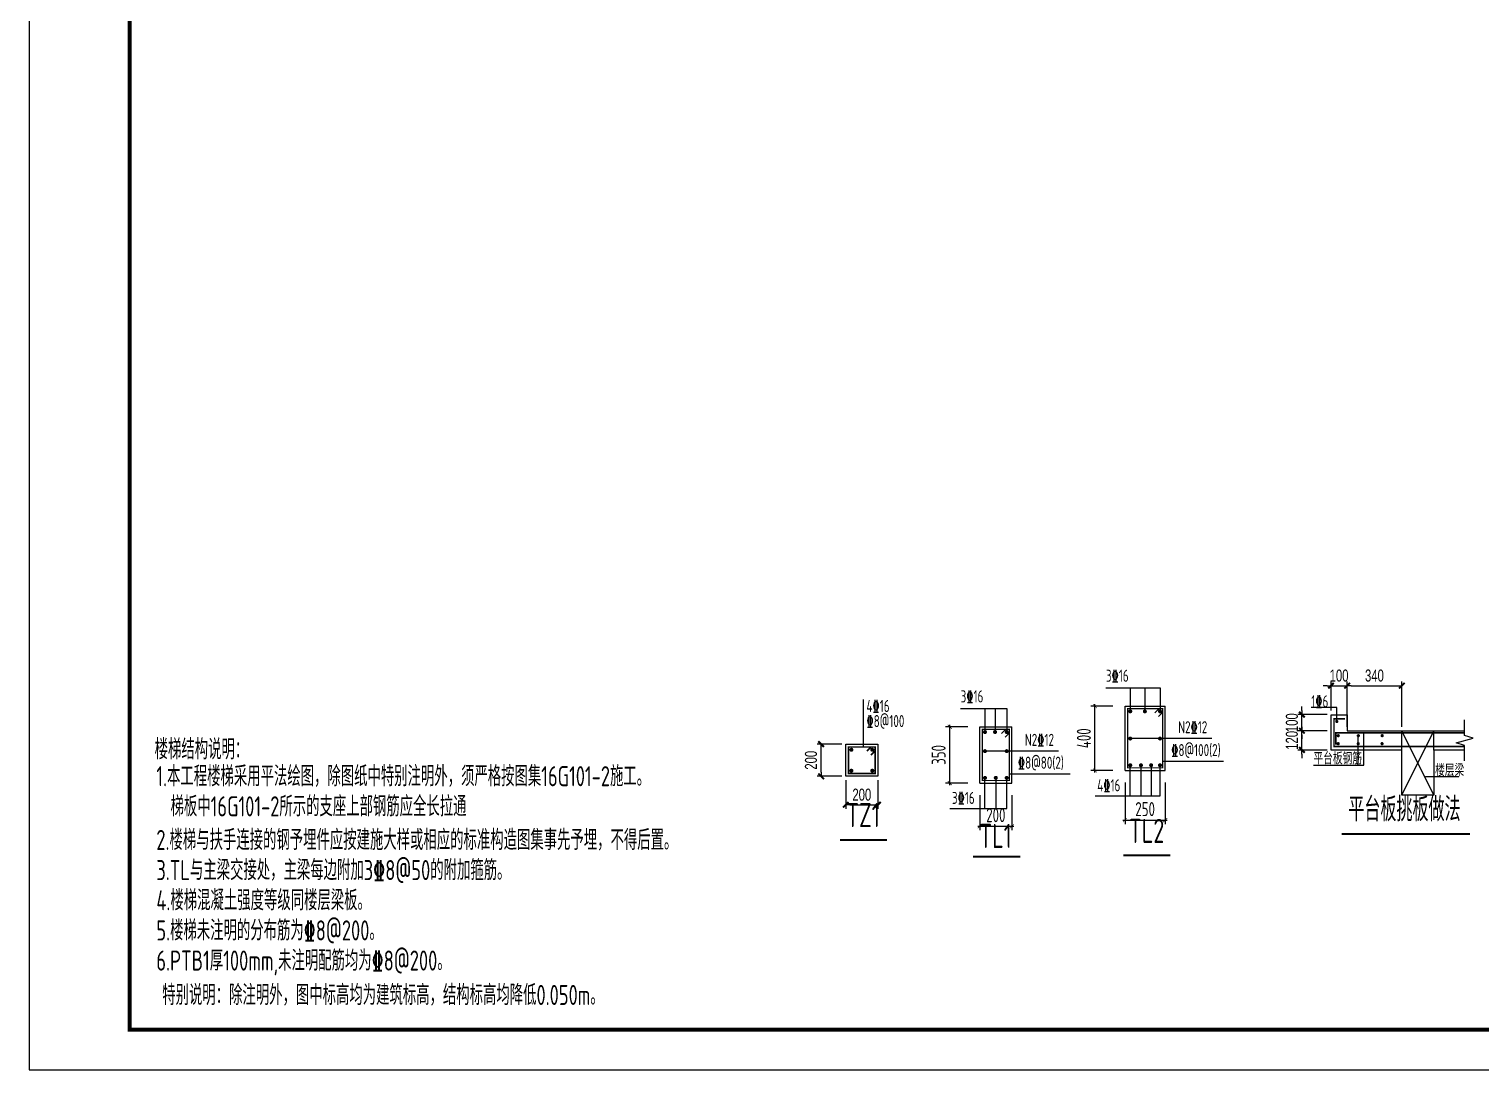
# Model space of a CAD drawing. Extents: x 826826 to 1642106, y -156213 to 399140.
# Drawn here: x 1537267 to 1555329, y 327062 to 340007 of the extents above; entities that cross this region are included whole.
import ezdxf
from ezdxf.enums import TextEntityAlignment as Align

# ---------------------------------------------------------------- set-up
doc = ezdxf.new("R2010")
doc.units = 0
doc.header["$LTSCALE"] = 1000
doc.layers.get('0').update_dxf_attribs({"linetype": 'CONTINUOUS'})
doc.layers.get('DEFPOINTS').update_dxf_attribs({"linetype": 'CONTINUOUS'})
for name, color, linetype in [('-TK', 7, 'CONTINUOUS'), ('DIM', 2, 'CONTINUOUS'), ('FSK_DIM', 3, 'CONTINUOUS'), ('NUM', 7, 'CONTINUOUS'), ('REIN', 6, 'CONTINUOUS'), ('Sbeam-s', 3, 'CONTINUOUS'), ('TEXT', 2, 'CONTINUOUS'), ('THIN', 7, 'CONTINUOUS'), ('WALL', 5, 'CONTINUOUS'), ('大样详图_文字', 60, 'CONTINUOUS')]:
    doc.layers.add(name, color=color, linetype=linetype)
doc.styles.add('BW_Dim', font='Bweng.shx', dxfattribs={"width": 0.7, "bigfont": 'hztxt.shx'})
doc.styles.add('TSSD_DIMENSION', font='Tssdeng.shx', dxfattribs={"width": 0.7, "bigfont": 'tssdchn.shx'})
doc.styles.add('TSSD_Norm', font='Tssdeng.shx', dxfattribs={"bigfont": 'tssdchn.shx'})
doc.styles.add('TSSD_REIN', font='tssdeng.shx', dxfattribs={"width": 0.7, "height": 300, "bigfont": 'tssdchn.shx'})
doc.dimstyles.new('Cyz_25_50', dxfattribs={"dimtxt": 150, "dimasz": 50, "dimexe": 50, "dimexo": 50, "dimgap": 50, "dimtad": 1, "dimdec": 0, "dimlfac": 0.5, "dimzin": 0, "dimdsep": 46, "dimtxsty": 'BW_Dim', "dimblk": '_bwk', "dimcen": 0, "dimclrt": 7, "dimadec": 0, "dimazin": 0, "dimtfac": 1, "dimtdec": 0, "dimtix": 1, "dimtmove": 2, "dimatfit": 0, "dimfxl": 0, "dimtolj": 1, "dimtzin": 0, "dimarcsym": 0})
doc.dimstyles.new('TSSD_50_50', dxfattribs={"dimtxt": 175, "dimasz": 50, "dimexe": 50, "dimexo": 150, "dimgap": 50, "dimtad": 1, "dimdec": 0, "dimzin": 0, "dimdsep": 46, "dimtxsty": 'TSSD_DIMENSION', "dimblk": 'ARCHTICK', "dimcen": 0, "dimdle": 25, "dimclrt": 7, "dimadec": 0, "dimazin": 0, "dimtfac": 1, "dimtdec": 0, "dimtix": 1, "dimtmove": 2, "dimatfit": 3, "dimfxl": 0, "dimtolj": 1, "dimtzin": 0, "dimarcsym": 0})

# ---------------------------------------------------------------- blocks, each defined once
blk = doc.blocks.new('A1')
blk.add_lwpolyline([(0, 59400), (0, 0), (84100, 0), (84100, 59400)], close=True)
at = {"const_width": 100}
blk.add_lwpolyline([(2500, 58400), (2500, 1000), (83100, 1000), (83100, 58400)], close=True, dxfattribs=at)
blk = doc.blocks.new('_ArchTick')
at = {"color": 0, "linetype": 'ByBlock', "const_width": 0.15}
blk.add_lwpolyline([(-0.5, -0.5), (0.5, 0.5)], dxfattribs=at)
blk = doc.blocks.new('*D2225')
at = {"layer": 'DEFPOINTS', "color": 0}
for p in [(1549094, 330630), (1549494, 330630), (1549494, 330093)]:
    blk.add_point(p, dxfattribs=at)
at = {"layer": 'DIM', "color": 0, "lineweight": -2}
for p, q in [((1549094, 330480), (1549094, 330043)), ((1549494, 330480), (1549494, 330043)), ((1549069, 330093), (1549519, 330093))]:
    blk.add_line(p, q, dxfattribs=at)
at = {"layer": 'DIM', "color": 0, "lineweight": -2, "xscale": 50, "yscale": 50, "zscale": 50, "rotation": 180}
blk.add_blockref('_ArchTick', (1549094, 330093), dxfattribs=at)
at = {"layer": 'DIM', "color": 0, "lineweight": -2, "xscale": 50, "yscale": 50, "zscale": 50}
blk.add_blockref('_ArchTick', (1549494, 330093), dxfattribs=at)
at = {"layer": 'DIM', "color": 7, "insert": (1549294, 330231), "char_height": 175, "attachment_point": 5, "style": 'TSSD_DIMENSION'}
blk.add_mtext('\\A1;200', dxfattribs=at)
blk = doc.blocks.new('*D2226')
at = {"layer": 'DEFPOINTS', "color": 0}
for p in [(1548720, 331330), (1549094, 331330), (1549094, 330630)]:
    blk.add_point(p, dxfattribs=at)
at = {"layer": 'DIM', "color": 0, "lineweight": -2}
for p, q in [((1548944, 331330), (1548670, 331330)), ((1548720, 330605), (1548720, 331355)), ((1548944, 330630), (1548670, 330630))]:
    blk.add_line(p, q, dxfattribs=at)
at = {"layer": 'DIM', "color": 0, "lineweight": -2, "xscale": 50, "yscale": 50, "zscale": 50}
for p, rotation in [((1548720, 331330), 90), ((1548720, 330630), 270)]:
    blk.add_blockref('_ArchTick', p, dxfattribs=dict(at, rotation=rotation))
at = {"layer": 'DIM', "color": 7, "insert": (1548582, 330980), "char_height": 175, "attachment_point": 5, "rotation": 90, "style": 'TSSD_DIMENSION'}
blk.add_mtext('\\A1;350', dxfattribs=at)
blk = doc.blocks.new('_bwk')
blk.add_line((-1, 0), (0, 0))
at = {"const_width": 0.5}
blk.add_lwpolyline([(-0.7, -0.7), (0.7, 0.7)], dxfattribs=at)
blk = doc.blocks.new('*D2227')
at = {"layer": 'DEFPOINTS', "color": 0}
for p in [(1547120, 331114), (1547427, 331114), (1547427, 330714)]:
    blk.add_point(p, dxfattribs=at)
at = {"layer": 'FSK_DIM', "color": 0, "lineweight": -2}
for p, q in [((1547377, 331114), (1547070, 331114)), ((1547120, 330764), (1547120, 331064)), ((1547377, 330714), (1547070, 330714))]:
    blk.add_line(p, q, dxfattribs=at)
at = {"layer": 'FSK_DIM', "color": 0, "lineweight": -2, "xscale": 50, "yscale": 50, "zscale": 50}
for p, rotation in [((1547120, 331114), 90), ((1547120, 330714), 270)]:
    blk.add_blockref('_bwk', p, dxfattribs=dict(at, rotation=rotation))
at = {"layer": 'FSK_DIM', "color": 7, "insert": (1546995, 330914), "char_height": 150, "attachment_point": 5, "rotation": 90, "style": 'BW_Dim'}
blk.add_mtext('\\A1;200', dxfattribs=at)
blk = doc.blocks.new('*D2228')
at = {"layer": 'DEFPOINTS', "color": 0}
for p in [(1547427, 330714), (1547827, 330714), (1547827, 330360)]:
    blk.add_point(p, dxfattribs=at)
at = {"layer": 'FSK_DIM', "color": 0, "lineweight": -2}
for p, q in [((1547427, 330664), (1547427, 330310)), ((1547827, 330664), (1547827, 330310)), ((1547477, 330360), (1547777, 330360))]:
    blk.add_line(p, q, dxfattribs=at)
at = {"layer": 'FSK_DIM', "color": 0, "lineweight": -2, "xscale": 50, "yscale": 50, "zscale": 50, "rotation": 180}
blk.add_blockref('_bwk', (1547427, 330360), dxfattribs=at)
at = {"layer": 'FSK_DIM', "color": 0, "lineweight": -2, "xscale": 50, "yscale": 50, "zscale": 50}
blk.add_blockref('_bwk', (1547827, 330360), dxfattribs=at)
at = {"layer": 'FSK_DIM', "color": 7, "insert": (1547627, 330485), "char_height": 150, "attachment_point": 5, "style": 'BW_Dim'}
blk.add_mtext('\\A1;200', dxfattribs=at)
blk = doc.blocks.new('*D2229')
at = {"layer": 'DEFPOINTS', "color": 0}
for p in [(1553664, 331841), (1553464, 331481), (1553664, 331481)]:
    blk.add_point(p, dxfattribs=at)
at = {"layer": 'FSK_DIM', "color": 0, "lineweight": -2}
for p, q in [((1553414, 331841), (1553364, 331841)), ((1553464, 331531), (1553464, 331891)), ((1553464, 331841), (1553664, 331841)), ((1553664, 331531), (1553664, 331891)), ((1553714, 331841), (1553764, 331841))]:
    blk.add_line(p, q, dxfattribs=at)
at = {"layer": 'FSK_DIM', "color": 0, "lineweight": -2, "xscale": 50, "yscale": 50, "zscale": 50}
blk.add_blockref('_bwk', (1553464, 331841), dxfattribs=at)
at = {"layer": 'FSK_DIM', "color": 0, "lineweight": -2, "xscale": 50, "yscale": 50, "zscale": 50, "rotation": 180}
blk.add_blockref('_bwk', (1553664, 331841), dxfattribs=at)
at = {"layer": 'FSK_DIM', "color": 7, "insert": (1553564, 331966), "char_height": 150, "attachment_point": 5, "style": 'BW_Dim'}
blk.add_mtext('\\A1;100', dxfattribs=at)
blk = doc.blocks.new('*D2230')
at = {"layer": 'DEFPOINTS', "color": 0}
for p in [(1554344, 331841), (1553664, 331281), (1554344, 331281)]:
    blk.add_point(p, dxfattribs=at)
at = {"layer": 'FSK_DIM', "color": 0, "lineweight": -2}
for p, q in [((1553664, 331331), (1553664, 331891)), ((1553714, 331841), (1554294, 331841)), ((1554344, 331331), (1554344, 331891))]:
    blk.add_line(p, q, dxfattribs=at)
at = {"layer": 'FSK_DIM', "color": 0, "lineweight": -2, "xscale": 50, "yscale": 50, "zscale": 50, "rotation": 180}
blk.add_blockref('_bwk', (1553664, 331841), dxfattribs=at)
at = {"layer": 'FSK_DIM', "color": 0, "lineweight": -2, "xscale": 50, "yscale": 50, "zscale": 50}
blk.add_blockref('_bwk', (1554344, 331841), dxfattribs=at)
at = {"layer": 'FSK_DIM', "color": 7, "insert": (1554004, 331966), "char_height": 150, "attachment_point": 5, "style": 'BW_Dim'}
blk.add_mtext('\\A1;340', dxfattribs=at)
blk = doc.blocks.new('*D2231')
at = {"layer": 'DEFPOINTS', "color": 0}
for p in [(1553102, 331281), (1553464, 331281), (1553464, 331041)]:
    blk.add_point(p, dxfattribs=at)
at = {"layer": 'FSK_DIM', "color": 0, "lineweight": -2}
for p, q in [((1553414, 331281), (1553052, 331281)), ((1553102, 331331), (1553102, 331381)), ((1553102, 331041), (1553102, 331281)), ((1553414, 331041), (1553052, 331041)), ((1553102, 330991), (1553102, 330941))]:
    blk.add_line(p, q, dxfattribs=at)
at = {"layer": 'FSK_DIM', "color": 0, "lineweight": -2, "xscale": 50, "yscale": 50, "zscale": 50}
for p, rotation in [((1553102, 331281), 270), ((1553102, 331041), 90)]:
    blk.add_blockref('_bwk', p, dxfattribs=dict(at, rotation=rotation))
at = {"layer": 'FSK_DIM', "color": 7, "insert": (1552977, 331161), "char_height": 150, "attachment_point": 5, "rotation": 90, "style": 'BW_Dim'}
blk.add_mtext('\\A1;120', dxfattribs=at)
blk = doc.blocks.new('*D2232')
at = {"layer": 'DEFPOINTS', "color": 0}
for p in [(1553102, 331481), (1553464, 331481), (1553464, 331281)]:
    blk.add_point(p, dxfattribs=at)
at = {"layer": 'FSK_DIM', "color": 0, "lineweight": -2}
for p, q in [((1553414, 331481), (1553052, 331481)), ((1553102, 331531), (1553102, 331581)), ((1553102, 331281), (1553102, 331481)), ((1553414, 331281), (1553052, 331281)), ((1553102, 331231), (1553102, 331181))]:
    blk.add_line(p, q, dxfattribs=at)
at = {"layer": 'FSK_DIM', "color": 0, "lineweight": -2, "xscale": 50, "yscale": 50, "zscale": 50}
for p, rotation in [((1553102, 331481), 270), ((1553102, 331281), 90)]:
    blk.add_blockref('_bwk', p, dxfattribs=dict(at, rotation=rotation))
at = {"layer": 'FSK_DIM', "color": 7, "insert": (1552977, 331381), "char_height": 150, "attachment_point": 5, "rotation": 90, "style": 'BW_Dim'}
blk.add_mtext('\\A1;100', dxfattribs=at)
blk = doc.blocks.new('*D2234')
at = {"layer": 'DEFPOINTS', "color": 0}
for p in [(1550901, 330787), (1551401, 330787), (1551401, 330168)]:
    blk.add_point(p, dxfattribs=at)
at = {"layer": 'DIM', "color": 0, "lineweight": -2}
for p, q in [((1550901, 330637), (1550901, 330118)), ((1551401, 330637), (1551401, 330118)), ((1550876, 330168), (1551426, 330168))]:
    blk.add_line(p, q, dxfattribs=at)
at = {"layer": 'DIM', "color": 0, "lineweight": -2, "xscale": 50, "yscale": 50, "zscale": 50, "rotation": 180}
blk.add_blockref('_ArchTick', (1550901, 330168), dxfattribs=at)
at = {"layer": 'DIM', "color": 0, "lineweight": -2, "xscale": 50, "yscale": 50, "zscale": 50}
blk.add_blockref('_ArchTick', (1551401, 330168), dxfattribs=at)
at = {"layer": 'DIM', "color": 7, "insert": (1551151, 330306), "char_height": 175, "attachment_point": 5, "style": 'TSSD_DIMENSION'}
blk.add_mtext('\\A1;250', dxfattribs=at)
blk = doc.blocks.new('*D2235')
at = {"layer": 'DEFPOINTS', "color": 0}
for p in [(1550527, 331587), (1550901, 331587), (1550901, 330787)]:
    blk.add_point(p, dxfattribs=at)
at = {"layer": 'DIM', "color": 0, "lineweight": -2}
for p, q in [((1550751, 331587), (1550477, 331587)), ((1550527, 330762), (1550527, 331612)), ((1550751, 330787), (1550477, 330787))]:
    blk.add_line(p, q, dxfattribs=at)
at = {"layer": 'DIM', "color": 0, "lineweight": -2, "xscale": 50, "yscale": 50, "zscale": 50}
for p, rotation in [((1550527, 331587), 90), ((1550527, 330787), 270)]:
    blk.add_blockref('_ArchTick', p, dxfattribs=dict(at, rotation=rotation))
at = {"layer": 'DIM', "color": 7, "insert": (1550389, 331187), "char_height": 175, "attachment_point": 5, "rotation": 90, "style": 'TSSD_DIMENSION'}
blk.add_mtext('\\A1;400', dxfattribs=at)

msp = doc.modelspace()

# ---------------------------------------------------------------- linework, layer by layer
at = {"layer": 'NUM', "color": 7, "const_width": 25}
for points in [[(1553598.08, 329996.2), (1555192.15, 329996.2)], [(1547355.86, 329923.82), (1547940.92, 329923.82)], [(1549012.01, 329715.13), (1549597.07, 329715.13)], [(1550881.19, 329733.08), (1551466.25, 329733.08)]]:
    msp.add_lwpolyline(points, dxfattribs=at)
at = {"layer": 'REIN'}
for points, const_width in [([(1551271.03, 331502.16), (1551323.01, 331554.11), (1551368.94, 331554.11), (1551368.94, 330819.11), (1550933.94, 330819.11), (1550933.94, 331554.11), (1551368.94, 331554.11), (1551368.94, 331508.18), (1551316.99, 331456.2)], 15), ([(1553638.23, 331430.27), (1553500.74, 331430.27), (1553500.74, 331085.76), (1555125.48, 331085.76)], 20), ([(1549363.68, 331245.18), (1549415.66, 331297.13), (1549461.59, 331297.13), (1549461.59, 330662.13), (1549126.59, 330662.13), (1549126.59, 331297.13), (1549461.59, 331297.13), (1549461.59, 331251.2), (1549409.64, 331199.22)], 15), ([(1553521.96, 331106.4), (1553521.96, 331253.22), (1555125.48, 331253.22)], 20), ([(1547689.96, 331026.06), (1547742.67, 331078.74), (1547792.13, 331078.74), (1547792.13, 330748.74), (1547462.13, 330748.74), (1547462.13, 331078.74), (1547792.13, 331078.74), (1547792.13, 331029.28), (1547739.46, 330976.57)], 20)]:
    msp.add_lwpolyline(points, dxfattribs=dict(at, const_width=const_width))
for points, const_width in [([(1550953.94, 331521.61, 1), (1550978.94, 331521.61, 1)], 25), ([(1551135.29, 331521.61, 1), (1551160.29, 331521.61, 1)], 25), ([(1551323.94, 331521.61, 1), (1551348.94, 331521.61, 1)], 25), ([(1549146.59, 331264.63, 1), (1549171.59, 331264.63, 1)], 25), ([(1549272.44, 331264.63, 1), (1549297.44, 331264.63, 1)], 25), ([(1549416.59, 331264.63, 1), (1549441.59, 331264.63, 1)], 25), ([(1553525.44, 331396.32, 1), (1553545.44, 331396.32, 1)], 20), ([(1550953.94, 331183.83, 1), (1550978.94, 331183.83, 1)], 25), ([(1551323.94, 331183.83, 1), (1551348.94, 331183.83, 1)], 25), ([(1553542.21, 331119.86, 1), (1553562.21, 331119.86, 1)], 20), ([(1553543.49, 331218.99, 1), (1553563.49, 331218.99, 1)], 20), ([(1553792.1, 331119.86, 1), (1553812.1, 331119.86, 1)], 20), ([(1553793.38, 331218.99, 1), (1553813.38, 331218.99, 1)], 20), ([(1554088.65, 331119.86, 1), (1554108.65, 331119.86, 1)], 20), ([(1554089.93, 331218.99, 1), (1554109.93, 331218.99, 1)], 20), ([(1547484.63, 331043.74, 1), (1547509.63, 331043.74, 1)], 25), ([(1547744.63, 331043.74, 1), (1547769.63, 331043.74, 1)], 25), ([(1549146.59, 331026.85, 1), (1549171.59, 331026.85, 1)], 25), ([(1549416.59, 331026.85, 1), (1549441.59, 331026.85, 1)], 25), ([(1547484.63, 330783.74, 1), (1547509.63, 330783.74, 1)], 25), ([(1547744.63, 330783.74, 1), (1547769.63, 330783.74, 1)], 25), ([(1549146.59, 330694.63, 1), (1549171.59, 330694.63, 1)], 25), ([(1549280.95, 330694.63, 1), (1549305.95, 330694.63, 1)], 25), ([(1549416.59, 330694.63, 1), (1549441.59, 330694.63, 1)], 25), ([(1550953.94, 330851.61, 1), (1550978.94, 330851.61, 1)], 25), ([(1551086.59, 330851.61, 1), (1551111.59, 330851.61, 1)], 25), ([(1551213.56, 330851.61, 1), (1551238.56, 330851.61, 1)], 25), ([(1551323.94, 330851.61, 1), (1551348.94, 330851.61, 1)], 25)]:
    msp.add_lwpolyline(points, format="xyb", close=True, dxfattribs=dict(at, const_width=const_width))
at = {"layer": 'Sbeam-s'}
for p, q in [((1550901.44, 330786.61), (1550901.44, 331586.61)), ((1550901.44, 331586.61), (1551401.44, 331586.61)), ((1551401.44, 330786.61), (1551401.44, 331586.61)), ((1549094.09, 330629.63), (1549094.09, 331329.63)), ((1549094.09, 331329.63), (1549494.09, 331329.63)), ((1549494.09, 330629.63), (1549494.09, 331329.63)), ((1547427.13, 331113.74), (1547827.13, 331113.74)), ((1547427.13, 330713.74), (1547427.13, 331113.74)), ((1547827.13, 331113.74), (1547827.13, 330713.74)), ((1547827.13, 330713.74), (1547427.13, 330713.74)), ((1550901.44, 330786.61), (1551401.44, 330786.61)), ((1549094.09, 330629.63), (1549494.09, 330629.63))]:
    msp.add_line(p, q, dxfattribs=at)
at = {"layer": 'TEXT'}
for p, q in [((1550663.45, 331813.73), (1551336.44, 331813.73)), ((1550966.44, 331813.73), (1550966.44, 331534.11)), ((1551147.79, 331813.73), (1551147.79, 331534.11)), ((1551336.44, 331813.73), (1551336.44, 331534.11)), ((1548856.1, 331556.75), (1549429.09, 331556.75)), ((1549159.09, 331556.75), (1549159.09, 331277.13)), ((1549284.94, 331556.75), (1549284.94, 331277.13)), ((1549429.09, 331556.75), (1549429.09, 331277.13)), ((1551982.85, 331183.83), (1550966.44, 331183.83)), ((1550075.5, 331026.85), (1549159.09, 331026.85)), ((1552125.98, 330899.23), (1551368.94, 330899.23)), ((1550218.63, 330742.25), (1549461.59, 330742.25)), ((1550966.44, 330470.27), (1550966.44, 330851.61)), ((1551103.86, 330470.27), (1551103.86, 330851.61)), ((1551230.83, 330470.27), (1551230.83, 330851.61)), ((1551336.44, 330470.27), (1551336.44, 330851.61)), ((1549159.09, 330313.29), (1549159.09, 330694.63)), ((1549298.22, 330313.29), (1549298.22, 330694.63)), ((1549429.09, 330313.29), (1549429.09, 330694.63)), ((1550530.12, 330470.27), (1551336.44, 330470.27)), ((1548722.77, 330313.29), (1549429.09, 330313.29))]:
    msp.add_line(p, q, dxfattribs=at)
at = {"layer": 'THIN'}
msp.add_lwpolyline([(1555125.48, 330906.12), (1555125.48, 331098.12), (1555019.88, 331131.72), (1555231.08, 331189.32), (1555125.48, 331222.92), (1555125.48, 331414.92)], dxfattribs=at)
at = {"layer": 'WALL'}
for p, q in [((1554343.73, 330480.52), (1554743.73, 331280.52)), ((1554743.73, 330480.52), (1554343.73, 331280.52)), ((1554343.73, 331040.52), (1554343.73, 331280.52)), ((1554743.73, 331040.52), (1554743.73, 331280.52))]:
    msp.add_line(p, q, dxfattribs=at)
for points in [[(1554343.73, 331040.52), (1553463.73, 331040.52), (1553463.73, 331480.52), (1553663.73, 331480.52), (1553663.73, 331280.52), (1555125.48, 331280.52)], [(1555125.48, 331040.52), (1554743.73, 331040.52), (1554743.73, 330480.52), (1554343.73, 330480.52), (1554343.73, 331040.52)]]:
    msp.add_lwpolyline(points, dxfattribs=at)
at = {"layer": '大样详图_文字', "color": 7}
for p, q in [((1547647.65, 331078.74), (1547647.65, 331668.41)), ((1553535.44, 331570.42), (1553217.97, 331570.42)), ((1553535.44, 331396.32), (1553535.44, 331570.42)), ((1553870.73, 330854.31), (1553870.73, 331253.22)), ((1553802.1, 330854.31), (1553803.38, 331218.99)), ((1553244.95, 330854.31), (1553870.73, 330854.31)), ((1555054.09, 330708.65), (1554640.97, 330708.65))]:
    msp.add_line(p, q, dxfattribs=at)

# ---------------------------------------------------------------- block references
at = {"layer": '-TK', "xscale": 0.5, "yscale": 0.5, "zscale": 0.5}
msp.add_blockref('A1', (1537267.3, 327062.42), dxfattribs=at)

# ---------------------------------------------------------------- texts
at = {"layer": 'NUM', "color": 1, "style": 'TSSD_Norm', "width": 0.7}
for s, p in [('TZ1', (1547642.93, 329991.86)), ('平台板挑板做法', (1554377.1, 330064.24))]:
    msp.add_text(s, height=300, dxfattribs=at).set_placement(p, align=Align.BOTTOM_CENTER)
for s, p in [('TL2', (1550951.41, 329794.62)), ('TL1', (1549090.42, 329733.05))]:
    msp.add_text(s, height=300, dxfattribs=at).set_placement(p, align=Align.BOTTOM_LEFT)
at = {"layer": 'TEXT', "style": 'TSSD_REIN', "width": 0.7}
for s, p in [('楼梯结构说明：', (1538829.87, 330924.81)), ('1.本工程楼梯采用平法绘图，除图纸中特别注明外，须严格按图集16G101-2施工。', (1538851.23, 330590.53)), ('梯板中16G101-2所示的支座上部钢筋应全长拉通', (1539027.64, 330215.53)), ('2.楼梯与扶手连接的钢予埋件应按建施大样或相应的标准构造图集事先予埋，不得后置。', (1538851.23, 329797.68)), ('3.TL与主梁交接处，主梁每边附加3\x848@50的附加箍筋。', (1538851.23, 329422.68)), ('4.楼梯混凝土强度等级同楼层梁板。', (1538851.23, 329047.68)), ('6.PTB1厚100mm,未注明配筋均为%%1328@200。', (1538851.23, 328297.68))]:
    msp.add_text(s, height=250, dxfattribs=at).set_placement(p)
at = {"layer": 'TEXT', "color": 1, "style": 'TSSD_REIN', "width": 0.7}
msp.add_text('5.楼梯未注明的分布筋为%%1328@200。', height=250, dxfattribs=at).set_placement((1538851.23, 328672.68))
at = {"layer": 'TEXT', "color": 153, "style": 'TSSD_REIN', "width": 0.7}
msp.add_text('特别说明：除注明外，图中标高均为建筑标高，结构标高均降低0.050m。', height=250, dxfattribs=at).set_placement((1538924.56, 327869.65))
at = {"layer": 'THIN', "color": 0, "style": 'TSSD_REIN', "width": 0.7}
for s, p in [('3\x8416', (1550663.45, 331844.98)), ('3\x8416', (1548856.1, 331588)), ('N2\x8412', (1551561.99, 331204.48)), ('N2\x8412', (1549654.64, 331047.5)), ('\x848@100(2)', (1551475.65, 330919.88)), ('%%1328@80(2)', (1549568.3, 330762.9)), ('4%%13216', (1550555.16, 330482.11)), ('3%%13216', (1548747.81, 330325.13))]:
    msp.add_text(s, height=150, dxfattribs=at).set_placement(p, align=Align.BOTTOM_LEFT)
at = {"layer": '大样详图_文字', "color": 7, "style": 'TSSD_REIN', "width": 0.7}
for s, p in [('4\x8416', (1547684.53, 331513.4)), ('1\x846', (1553218.09, 331571.34)), ('\x848@100', (1547684.53, 331325.9)), ('平台板钢筋', (1553245.34, 330861.75)), ('楼层梁', (1554758.87, 330715.42))]:
    msp.add_text(s, height=150, dxfattribs=at).set_placement(p)

# ---------------------------------------------------------------- dimensions: what is measured, and where the dimension line sits
at = {"layer": 'DIM'}
for base, p1, p2, picture, middle in [((1550526.97, 331586.61), (1550901.44, 330786.61), (1550901.44, 331586.61), '*D2235', (1550389.47, 331186.61)), ((1548719.62, 331329.63), (1549094.09, 330629.63), (1549094.09, 331329.63), '*D2226', (1548582.12, 330979.63))]:
    dim = msp.add_linear_dim(base=base, p1=p1, p2=p2, angle=90, dimstyle='TSSD_50_50', override={"dimlfac": 0.5}, dxfattribs=at)
    dim.commit()
    dim.dimension.update_dxf_attribs({"geometry": picture, "text_midpoint": middle})
for base, p1, p2, picture, middle in [((1551401.44, 330168.49), (1550901.44, 330786.61), (1551401.44, 330786.61), '*D2234', (1551151.44, 330305.99)), ((1549494.09, 330093.14), (1549094.09, 330629.63), (1549494.09, 330629.63), '*D2225', (1549294.09, 330230.64))]:
    dim = msp.add_linear_dim(base=base, p1=p1, p2=p2, dimstyle='TSSD_50_50', override={"dimlfac": 0.5}, dxfattribs=at)
    dim.commit()
    dim.dimension.update_dxf_attribs({"geometry": picture, "text_midpoint": middle})
at = {"layer": 'FSK_DIM'}
for base, p1, p2, picture, middle in [((1553663.73, 331840.52), (1553463.73, 331480.52), (1553663.73, 331480.52), '*D2229', (1553563.73, 331965.52)), ((1554343.73, 331840.52), (1553663.73, 331280.52), (1554343.73, 331280.52), '*D2230', (1554003.73, 331965.52)), ((1547827.13, 330360.24), (1547427.13, 330713.74), (1547827.13, 330713.74), '*D2228', (1547627.13, 330485.24))]:
    dim = msp.add_linear_dim(base=base, p1=p1, p2=p2, dimstyle='Cyz_25_50', dxfattribs=at)
    dim.commit()
    dim.dimension.update_dxf_attribs({"geometry": picture, "text_midpoint": middle})
for base, p1, p2, picture, middle in [((1553101.79, 331480.52), (1553463.73, 331280.52), (1553463.73, 331480.52), '*D2232', (1552976.79, 331380.52)), ((1553101.79, 331280.52), (1553463.73, 331040.52), (1553463.73, 331280.52), '*D2231', (1552976.79, 331160.52)), ((1547120.45, 331113.74), (1547427.13, 330713.74), (1547427.13, 331113.74), '*D2227', (1546995.45, 330913.74))]:
    dim = msp.add_linear_dim(base=base, p1=p1, p2=p2, angle=90, dimstyle='Cyz_25_50', dxfattribs=at)
    dim.commit()
    dim.dimension.update_dxf_attribs({"geometry": picture, "text_midpoint": middle})

doc.saveas('drawing.dxf')
